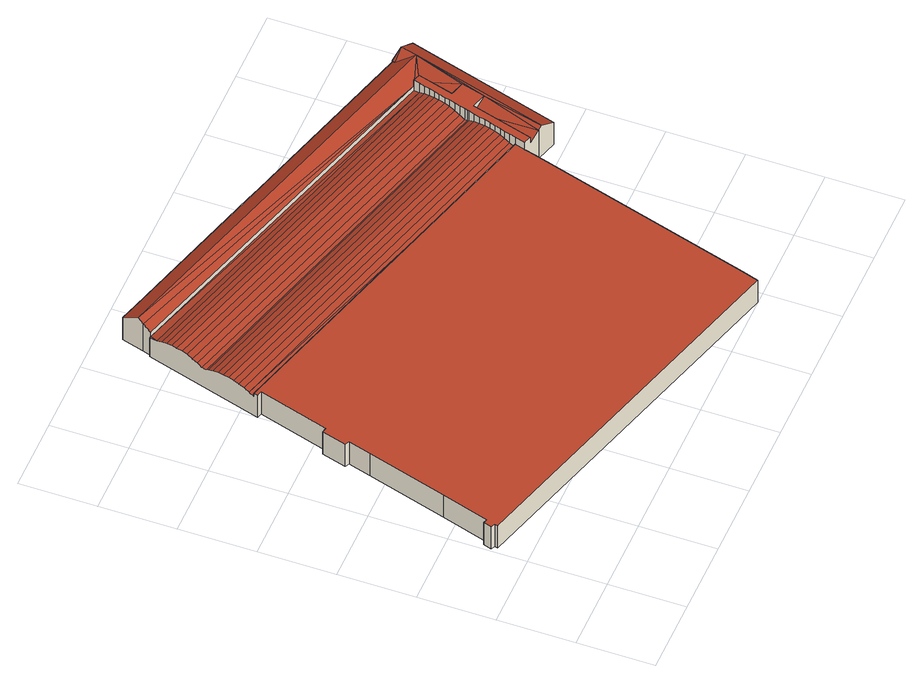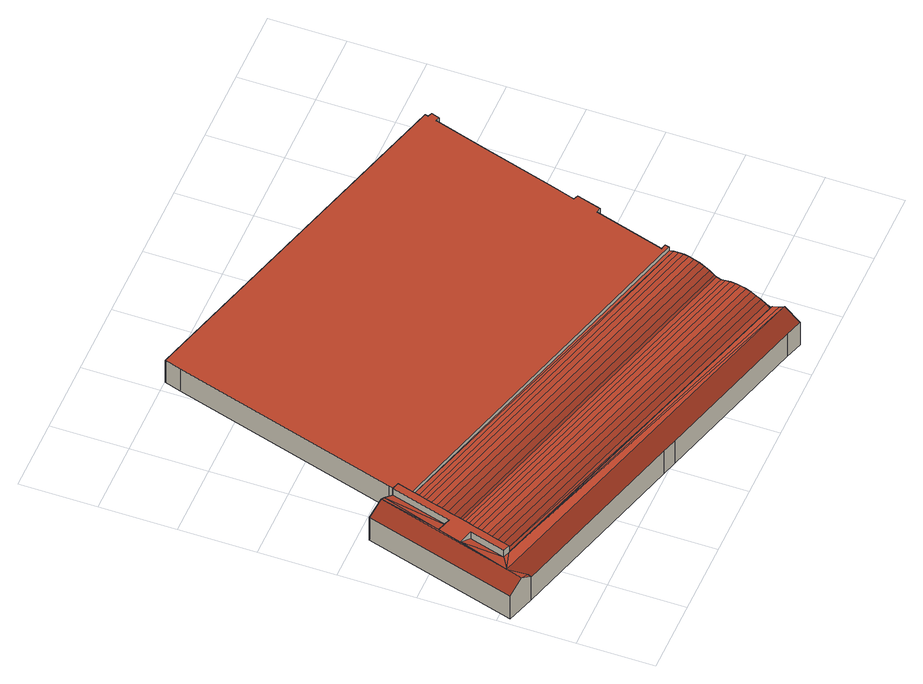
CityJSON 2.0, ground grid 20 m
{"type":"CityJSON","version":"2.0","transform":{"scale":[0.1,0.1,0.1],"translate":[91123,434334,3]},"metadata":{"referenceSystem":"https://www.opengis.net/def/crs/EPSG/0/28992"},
"CityObjects":{
"building1":{"type":"Building","geometry":[{"type":"MultiSurface","lod":"2","boundaries":[[[0,1,2,3,4,5,6,7,8,9,10,11,12,13,14,15,16,17,18,19,20,21,22,23,24,25,26,27,28]],[[16,29,17]],[[30,19,18]],[[31,32,33]],[[34,35,31,33,36,37]],[[38,39,31,35]],[[40,41,39,38]],[[42,43,41,40]],[[44,45,43,42]],[[46,47,48,49,50]],[[44,46,50,51,45]],[[52,53,48,47]],[[54,55,56,57,58,59,60,61,62,53,52,63,64,65,66,67,68,69,70,71,72,73,74,75,76,77]],[[64,63,78,79]],[[80,81,79,78]],[[82,83,81,80]],[[84,85,83,82]],[[85,84,86,87]],[[88,89,87,86]],[[90,91,89,88]],[[92,93,91,90]],[[94,95,93,92]],[[96,97,95,94]],[[97,96,98,99]],[[100,101,99,98]],[[101,100,102,103]],[[103,102,104,105]],[[105,104,106,107]],[[107,106,108,109]],[[109,108,110,111]],[[15,14,111,110,112,113,114]],[[115,113,112,116,117]],[[117,116,34,37]],[[15,114,29,16]],[[19,30,118,20]],[[66,65,119,120]],[[121,21,20,118]],[[49,48,122,121]],[[123,120,119,13,12]],[[122,124,22,21,121]],[[125,6,5,126]],[[127,0,28,128]],[[111,14,13,119]],[[129,23,22,124]],[[130,24,23,129]],[[131,1,0,127]],[[126,5,4,132]],[[123,12,11,133]],[[134,27,26,135]],[[136,25,24,130]],[[135,26,25,136]],[[137,2,1,131]],[[138,3,2,137]],[[132,4,3,138]],[[139,7,6,125]],[[128,28,27,134]],[[140,8,7,139]],[[141,9,8,140]],[[142,10,9,141]],[[133,11,10,142]],[[118,30,18]],[[114,113,29]],[[18,17,143]],[[118,18,143]],[[17,115,143]],[[29,113,17]],[[113,115,17]],[[67,66,120]],[[67,120,123]],[[51,50,121]],[[50,49,121]],[[51,121,143]],[[121,118,143]],[[48,124,122]],[[53,62,48]],[[48,62,124]],[[33,32,36]],[[32,143,36]],[[40,38,35,34,116,112,110,108,106,104,102,100,98,96,94,92,90,88,86,84,82,80,78,63,52,47,46,44,42]],[[74,73,125,126]],[[56,55,127,128]],[[79,81,83,85,87,89,91,93,95,97,99,101,103,105,107,109,111,119,65,64]],[[41,43,45,51,143,32,31,39]],[[62,61,129,124]],[[61,60,130,129]],[[55,54,131,127]],[[143,115,117,37,36]],[[75,74,126,132]],[[68,67,123,133]],[[58,57,134,135]],[[60,59,136,130]],[[59,58,135,136]],[[54,77,137,131]],[[77,76,138,137]],[[76,75,132,138]],[[73,72,139,125]],[[57,56,128,134]],[[72,71,140,139]],[[71,70,141,140]],[[70,69,142,141]],[[69,68,133,142]]],"semantics":{"surfaces":[{"type":"RoofSurface"},{"type":"WallSurface"},{"type":"GroundSurface"}],"values":[0,1,1,1,1,1,1,1,1,1,1,1,1,1,1,1,1,1,1,1,1,1,1,1,1,1,1,1,1,1,1,1,1,1,1,1,1,1,1,1,1,1,1,1,1,1,1,1,1,1,1,1,1,1,1,1,1,1,1,1,0,0,0,0,0,0,0,0,0,0,0,0,0,0,0,0,0,0,2,0,0,0,0,0,0,0,0,0,0,0,0,0,0,0,0,0,0,0,0,0,0]}}]}
},
"vertices":[
[1220,859,104],[1216,845,104],[1212,831,104],[1210,824,104],[1209,818,104],[1205,804,104],[1200,790,104],[1196,775,104],[1192,760,104],[1188,746,104],[1183,731,104],[1179,717,104],[1175,703,104],[1171,688,104],[1163,661,104],[1182,655,104],[1228,815,104],[1266,803,104],[1284,865,104],[1246,876,104],[1273,969,104],[1254,975,104],[1250,960,104],[1246,946,104],[1242,932,104],[1237,917,104],[1233,903,104],[1229,888,104],[1225,873,104],[1228,815,82],[1246,876,82],[1311,1051,80],[1307,1043,85],[1311,1051,85],[1384,1028,4],[1311,1051,4],[1341,1041,106],[1384,1028,81],[821,1193,4],[821,1193,80],[781,1205,4],[781,1205,80],[366,1326,4],[366,1326,80],[320,1340,4],[320,1340,80],[304,1283,4],[297,1261,4],[297,1261,68],[297,1261,82],[304,1283,96],[308,1297,106],[292,1262,4],[292,1262,68],[252,1127,74],[256,1141,79],[261,1155,83],[265,1170,85],[269,1185,85],[274,1199,84],[278,1214,81],[282,1228,77],[286,1242,71],[202,955,4],[202,955,79],[205,967,79],[205,967,68],[209,980,74],[213,994,79],[217,1009,83],[222,1023,85],[226,1038,85],[230,1053,84],[235,1068,81],[239,1082,77],[243,1095,71],[245,1101,68],[248,1114,68],[216,952,4],[216,952,79],[162,769,4],[162,769,79],[149,772,4],[149,772,79],[130,708,4],[130,708,79],[142,703,4],[142,703,79],[124,644,4],[124,644,79],[63,436,4],[63,436,79],[26,313,4],[26,313,79],[15,316,4],[15,316,79],[8,294,4],[8,294,79],[19,290,4],[19,290,79],[17,281,4],[17,281,79],[971,2,4],[971,2,79],[971,3,4],[971,3,79],[984,45,4],[984,45,79],[1156,635,4],[1156,635,79],[1163,661,4],[1163,661,79],[1213,646,4],[1213,646,100],[1182,655,82],[1225,643,106],[1268,630,4],[1268,630,80],[1273,969,82],[1171,688,79],[1171,688,68],[1254,975,82],[1254,975,68],[1175,703,74],[1250,960,71],[1200,790,81],[1205,804,77],[1220,859,79],[1225,873,83],[1246,946,77],[1242,932,81],[1216,845,74],[1209,818,71],[1179,717,79],[1229,888,85],[1233,903,85],[1237,917,84],[1212,831,68],[1210,824,68],[1196,775,84],[1192,760,85],[1188,746,85],[1183,731,83],[1329,998,106]
]}
